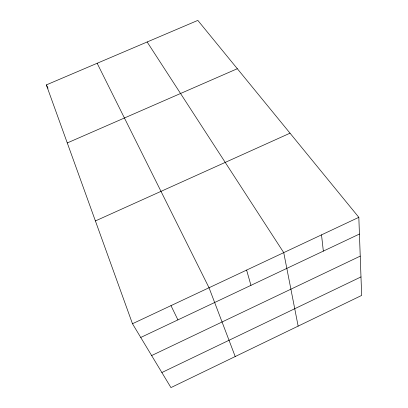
<?xml version="1.0" encoding="UTF-8"?>
<svg xmlns="http://www.w3.org/2000/svg" width="408" height="408" viewBox="0 0 408 408"><rect width="100%" height="100%" fill="white"/><g stroke="black" fill="none" stroke-linecap="round" stroke-linejoin="round"><path stroke-width="0.61" d="M161.869 372.53L360.983 276.92M151.638 355.557L360.233 256.132M140.74 337.462L359.433 234.044M132.472 323.738L358.826 217.331L197.824 20.4L46.344 84.91L132.472 323.738L170.947 387.6L361.656 295.428L358.826 217.331M95.401 220.937L290.027 133.181M67.274 142.943L237.323 68.717M147.145 41.983L283.733 252.634L298.146 326.125M46.344 84.91L48.047 88.225M97.15 63.271L209.034 287.747L235.207 356.541M170.988 305.633L177.914 319.882M246.611 270.081L250.951 285.345M321.514 234.875L323.345 251.109"/></g></svg>
